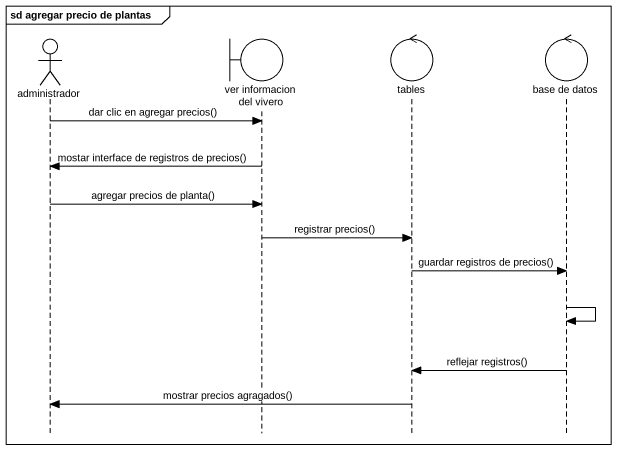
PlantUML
@startuml
mainframe sd agregar precio de plantas
hide footbox
actor administrador
boundary "ver informacion del vivero" as ver_informacion_del_vivero
control tables
control "base de datos" as base_de_datos

administrador -> ver_informacion_del_vivero : dar clic en agregar precios()
ver_informacion_del_vivero -> administrador : mostar interface de registros de precios()
administrador -> ver_informacion_del_vivero : agregar precios de planta()
ver_informacion_del_vivero -> tables : registrar precios()
tables -> base_de_datos : guardar registros de precios()
base_de_datos -> base_de_datos
base_de_datos -> tables : reflejar registros()
tables -> administrador : mostrar precios agragados()
@enduml
